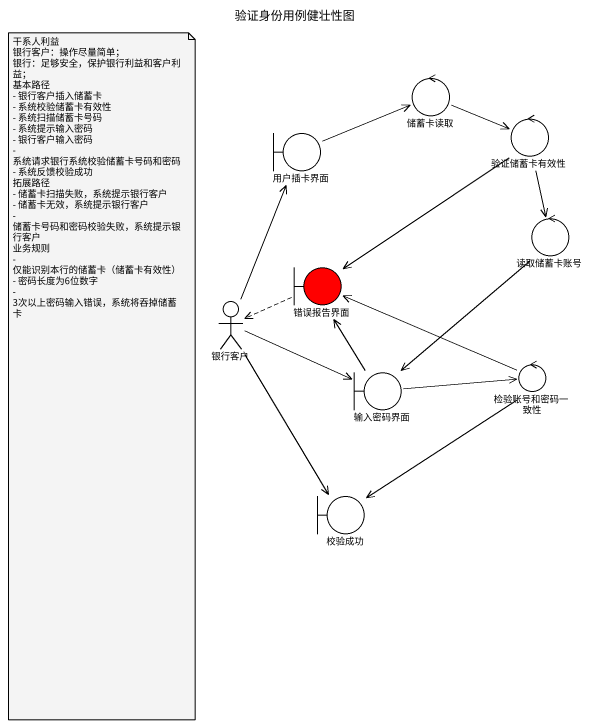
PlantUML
@startuml
title 验证身份用例健壮性图
control 储蓄卡读取
boundary 用户插卡界面
control 验证储蓄卡有效性
control 读取储蓄卡账号
boundary 错误报告界面 #FF0000
actor 银行客户
boundary 输入密码界面
control 检验账号和密码一致性
boundary 校验成功
储蓄卡读取 -right-> 验证储蓄卡有效性
用户插卡界面 -right-> 储蓄卡读取
验证储蓄卡有效性 --> 读取储蓄卡账号
验证储蓄卡有效性 --> 错误报告界面
读取储蓄卡账号 --> 输入密码界面
错误报告界面 .left.> 银行客户
银行客户 -up-> 用户插卡界面
银行客户 -right-> 输入密码界面
银行客户 --> 校验成功
输入密码界面 -up-> 错误报告界面
输入密码界面 -right-> 检验账号和密码一致性
检验账号和密码一致性 -left-> 错误报告界面
检验账号和密码一致性 --> 校验成功
note as N1
  干系人利益
  银行客户：操作尽量简单；
  银行：足够安全，保护银行利益和客户利益；
  基本路径
  - 银行客户插入储蓄卡
  - 系统校验储蓄卡有效性
  - 系统扫描储蓄卡号码
  - 系统提示输入密码
  - 银行客户输入密码
  - 系统请求银行系统校验储蓄卡号码和密码
  - 系统反馈校验成功
  拓展路径
  - 储蓄卡扫描失败，系统提示银行客户
  - 储蓄卡无效，系统提示银行客户
  - 储蓄卡号码和密码校验失败，系统提示银行客户
  业务规则
  - 仅能识别本行的储蓄卡（储蓄卡有效性）
  - 密码长度为6位数字
  - 3次以上密码输入错误，系统将吞掉储蓄卡
end note
@enduml
